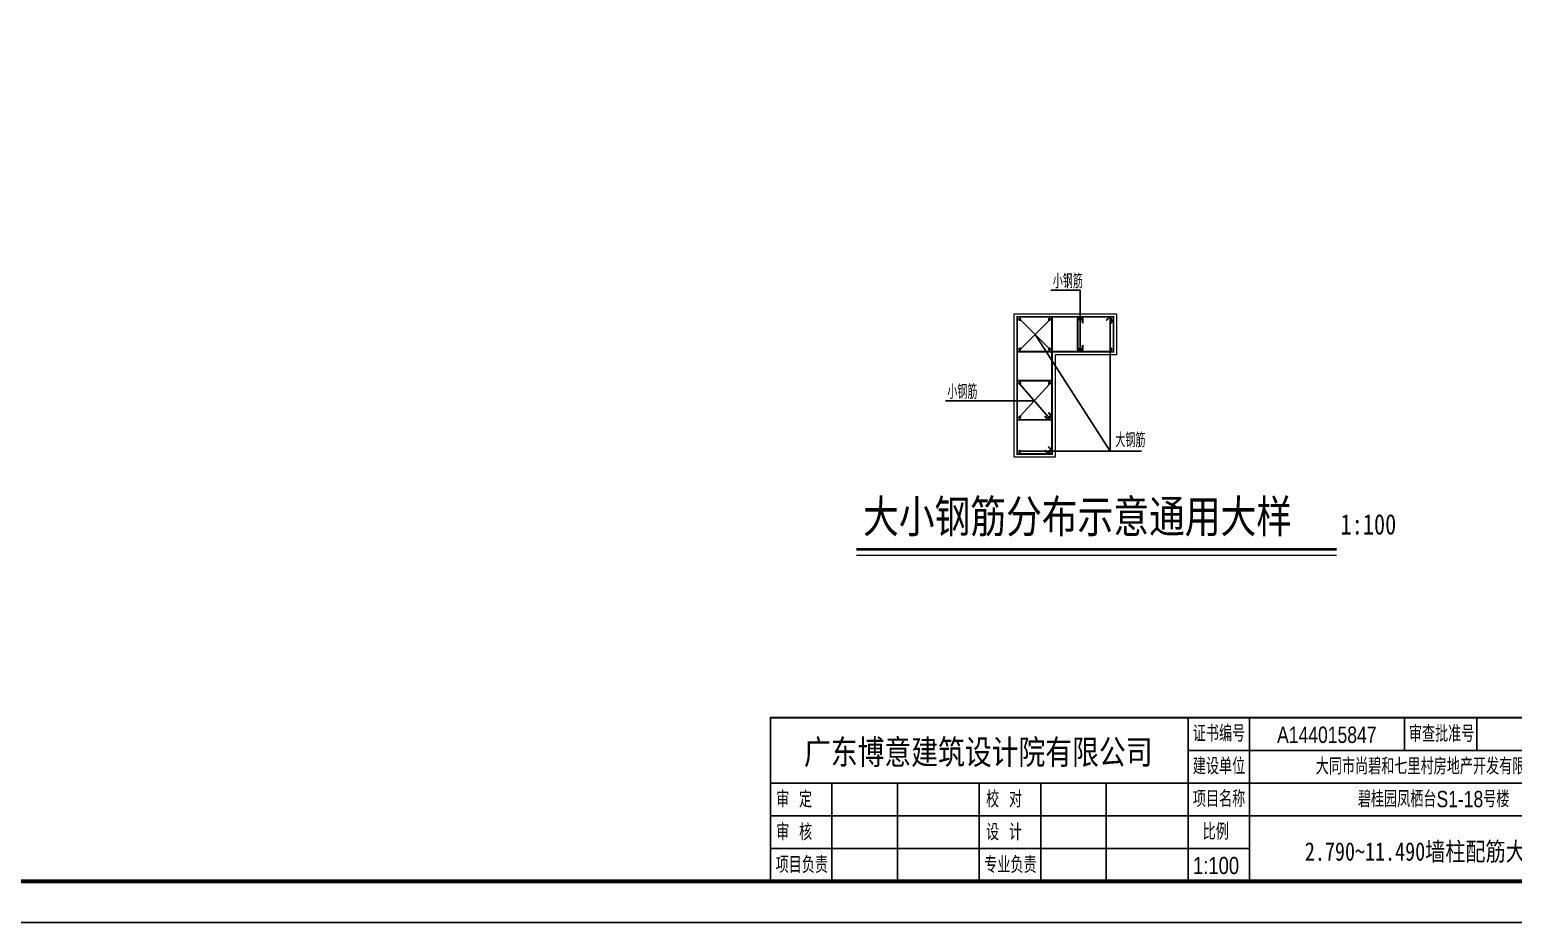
# Model space of a CAD drawing. Extents: x 5874492 to 7194610, y -939842 to -279257.
# Drawn here: x 6411489 to 6447721, y -735057 to -713251 of the extents above; entities that cross this region are included whole.
import ezdxf
from ezdxf.enums import TextEntityAlignment as Align

# ---------------------------------------------------------------- set-up
doc = ezdxf.new("R2010")
doc.units = 0
doc.header["$LTSCALE"] = 1000
for name, color, linetype, lineweight in [('S-墙柱-REIN', 1, 'Continuous', 20), ('S-墙柱-大样细线', 7, 'Continuous', 20), ('S-大样-REIN', 1, 'Continuous', 20), ('S-通用-TEXT', 7, 'Continuous', 20)]:
    doc.layers.add(name, color=color, linetype=linetype, lineweight=lineweight)
doc.layers.add('Y-云图图框', color=7, linetype='Continuous')
doc.layers.add('z-计算配筋', color=7, linetype='Continuous')
doc.styles.add('_YT_Name', font='', dxfattribs={"width": 0.8})
doc.styles.add('_YT_Sign_Text', font='ros.shx', dxfattribs={"width": 0.8, "bigfont": 'hztxt.shx'})
doc.styles.add('BW_Rein', font='tssdeng.shx', dxfattribs={"width": 0.7, "bigfont": 'hztxt.shx'})
doc.styles.get("Standard").update_dxf_attribs({"font": 'gbenor.shx', "bigfont": 'gbcbig.shx'})
doc.styles.add('黑体', font='', dxfattribs={"width": 0.8})
doc.styles.get('_YT_Name').set_extended_font_data('SimHei')
doc.styles.get('黑体').set_extended_font_data('SimHei')

# ---------------------------------------------------------------- blocks, each defined once
blk = doc.blocks.new('ECMCTK_A1_横_单行图名--0')
for p, q in [((674.98, 50), (674.98, 26)), ((675, 50), (675, 10)), ((689.98, 50), (689.98, 10)), ((727.8, 50), (727.8, 42)), ((745.48, 50), (745.48, 42)), ((675, 42), (813, 42)), ((573, 34), (813, 34)), ((588, 34), (588, 10)), ((604, 10), (604, 34)), ((624, 34), (624, 10)), ((639, 34), (639, 10)), ((655, 10), (655, 34)), ((573, 26), (813, 26)), ((573, 18), (689.96, 18))]:
    blk.add_line(p, q)
at = {"color": 4}
blk.add_lwpolyline([(0, 0), (841, 0), (841, 594), (0, 594)], close=True, dxfattribs=at)
for points, const_width in [([(25, 10), (831, 10), (831, 584), (25, 584)], 1), ([(573, 10), (831, 10), (831, 50), (573, 50)], 0.45)]:
    blk.add_lwpolyline(points, close=True, dxfattribs=dict(const_width=const_width))
at = {"const_width": 0.45}
blk.add_lwpolyline([(573, 10), (573, 50.01), (813, 50.01)], dxfattribs=at)
at = {"style": '_YT_Sign_Text', "width": 0.8}
for s, p in [('证书编号', (676.15, 44.14)), ('审查批准号', (728.91, 44.06)), ('建设单位', (676.15, 36.14)), ('审  定', (574.41, 28.05)), ('校  对', (625.66, 28.05)), ('项目名称', (676.15, 28.14)), ('审  核', (574.41, 20.05)), ('设  计', (625.66, 20.05)), ('比例', (678.54, 20.16)), ('项目负责', (574.27, 12.05)), ('专业负责', (625.21, 12.05))]:
    blk.add_text(s, height=4, dxfattribs=at).set_placement(p)
at = {"color": 80, "flags": 3}
for tag, height, p in [('YTHQINS', 3, (34.31, 585.5)), ('ECMCKEY', 3, (292.07, 288.23)), ('YTTQINS', 5.62, (848.03, 12.81)), ('YTFRAME', 3, (652.76, 5.84)), ('YTBARCODE_T1', 3, (749.78, 5.95))]:
    blk.add_attdef(tag, text='', height=height, dxfattribs=at).set_placement(p, align=Align.MIDDLE_CENTER)
for tag, height, style, width, p in [('证书编号', 4, '_YT_Sign_Text', 0.8, (708.87, 43.81)), ('审查批准号', 4, '_YT_Sign_Text', 0.8, (761.06, 43.81)), ('工程号', 4, '_YT_Sign_Text', 0.5, (804.08, 44.12)), ('设计单位', 6, '_YT_Name', 0.8, (623.75, 38.6)), ('建设单位', 4, '_YT_Sign_Text', 0.8, (734.96, 36.11)), ('阶段', 4, '_YT_Sign_Text', 0.8, (804.08, 35.81)), ('项目号', 4, '_YT_Sign_Text', 0.5, (822.08, 33.72)), ('项目名称', 4, '_YT_Sign_Text', 0.8, (734.96, 28.11)), ('专业', 4, '_YT_Sign_Text', 0.8, (804.08, 27.31)), ('图纸编号', 4, '_YT_Sign_Text', 0.5, (803.93, 19.36)), ('图纸名称', 4.5, '_YT_Name', 0.8, (735.39, 15.06)), ('出图比例', 4.2, '_YT_Sign_Text', 0.8, (681.82, 11.78)), ('日期', 4, '_YT_Sign_Text', 0.5, (803.88, 12.13)), ('版本号', 4, '_YT_Sign_Text', 0.8, (822.08, 13))]:
    blk.add_attdef(tag, text='', height=height, dxfattribs=dict(style=style, width=width)).set_placement(p, align=Align.CENTER)
at = {"style": '_YT_Sign_Text', "width": 0.8, "flags": 3}
for tag, p, height in [('{审定人}', (605.87, 26.45), 6.24), ('{校对人}', (658.35, 26.53), 6.24), ('[审定人]', (590.95, 27.81), 4.1), ('[校对人]', (642.23, 27.82), 4.1), ('{审核人}', (606.98, 18.44), 6.24), ('{设计人}', (658.48, 18.54), 6.24), ('[审核人]', (591.01, 19.76), 4.1), ('[设计人]', (642.47, 20.21), 4.1), ('[项目负责人]', (590.78, 12.01), 4.1), ('{项目负责人}', (608.28, 10.72), 6.24), ('[专业负责人]', (642.74, 11.77), 4.1), ('{专业负责人}', (658.58, 10.36), 6.24)]:
    blk.add_attdef(tag, p, '', height=height, dxfattribs=at)
at = {"color": 80, "flags": 3}
for tag, p in [('YTQRCODE', (551.04, 11.91)), ('YTBZSIT', (25, 10)), ('EXT_TK_LEFT', (25, 10))]:
    blk.add_attdef(tag, p, '', height=3, dxfattribs=at)

msp = doc.modelspace()

# ---------------------------------------------------------------- linework, layer by layer
at = {"layer": 'S-墙柱-REIN', "const_width": 40}
for points in [[(6435647.8, -720328.4, 1), (6435687.8, -720328.4, 1)], [(6436372.8, -720328.4, 1), (6436412.8, -720328.4, 1)], [(6437122.8, -720328.4, 1), (6437162.8, -720328.4, 1)], [(6437872.8, -720328.4, 1), (6437912.8, -720328.4, 1)], [(6435647.8, -721053.4, 1), (6435687.8, -721053.4, 1)], [(6436372.8, -721053.4, 1), (6436412.8, -721053.4, 1)], [(6437122.8, -721053.4, 1), (6437162.8, -721053.4, 1)], [(6437872.8, -721053.4, 1), (6437912.8, -721053.4, 1)], [(6435647.8, -721886.7, 1), (6435687.8, -721886.7, 1)], [(6436372.8, -721886.7, 1), (6436412.8, -721886.7, 1)], [(6435647.8, -722720.1, 1), (6435687.8, -722720.1, 1)], [(6436372.8, -722720.1, 1), (6436412.8, -722720.1, 1)], [(6435647.8, -723553.4, 1), (6435687.8, -723553.4, 1)], [(6436372.8, -723553.4, 1), (6436412.8, -723553.4, 1)]]:
    msp.add_lwpolyline(points, format="xyb", close=True, dxfattribs=at)
at = {"layer": 'S-墙柱-大样细线'}
msp.add_lwpolyline([(6436530.3, -721190.9), (6436530.3, -723690.9), (6435530.3, -723690.9), (6435530.3, -720190.9), (6438030.3, -720190.9), (6438030.3, -721190.9)], close=True, dxfattribs=at)
at = {"layer": 'S-大样-REIN', "color": 1, "const_width": 45}
for points in [[(6436274.9, -723524), (6436366.9, -723615.9), (6436455.3, -723615.9), (6436455.3, -720265.9), (6435605.3, -720265.9), (6435605.3, -723615.9), (6436455.3, -723615.9), (6436455.3, -723527.5), (6436363.3, -723435.6)], [(6437863.3, -720446.2), (6437955.3, -720354.3), (6437955.3, -720265.9), (6435605.3, -720265.9), (6435605.3, -721115.9), (6437955.3, -721115.9), (6437955.3, -720265.9), (6437866.9, -720265.9), (6437774.9, -720357.8)]]:
    msp.add_lwpolyline(points, dxfattribs=at)
at = {"layer": 'S-大样-REIN', "const_width": 45}
msp.add_lwpolyline([(6437205.3, -720953.4), (6437205.3, -721053.4, -1), (6437080.3, -721053.4), (6437080.3, -720328.4, -1), (6437205.3, -720328.4), (6437205.3, -720428.4)], format="xyb", dxfattribs=at)
msp.add_lwpolyline([(6436363.3, -722602.3), (6436455.3, -722694.2), (6436455.3, -722782.6), (6435605.3, -722782.6), (6435605.3, -721824.2), (6436455.3, -721824.2), (6436455.3, -722782.6), (6436366.9, -722782.6), (6436274.9, -722690.6)], dxfattribs=at)
at = {"layer": 'S-通用-TEXT', "const_width": 70}
msp.add_lwpolyline([(6431678.1, -725944.7), (6443403.8, -725944.7)], dxfattribs=at)
at = {"layer": 'S-通用-TEXT'}
msp.add_lwpolyline([(6431678.1, -726084.7), (6443403.8, -726084.7)], dxfattribs=at)
at = {"layer": 'z-计算配筋'}
for p, q in [((6436014.9, -722320.2), (6433851.7, -722320.2)), ((6438641.2, -723549.7), (6435651.3, -723549.7))]:
    msp.add_line(p, q, dxfattribs=at)
for points in [[(6437142.8, -721033.4), (6437142.8, -719616.4), (6436428, -719616.4)], [(6435657.4, -720311.3), (6436406.8, -721067.6)], [(6435687.8, -721053.4), (6436392.8, -720348.4)], [(6437872.8, -720328.4), (6437875, -723549.7)], [(6436041.9, -720699.3), (6437875, -723549.7)], [(6435667.8, -721906.7), (6436372.8, -722720.1)], [(6435667.8, -722700.1), (6436392.8, -721906.7)]]:
    msp.add_lwpolyline(points, dxfattribs=at)

# ---------------------------------------------------------------- block references
at = {"layer": 'Y-云图图框'}
ref = msp.add_blockref('ECMCTK_A1_横_单行图名--0', (6372279.3, -735056.9), dxfattribs=dict(at, xscale=100, yscale=100, zscale=100))
ref.add_attrib('图纸名称', '2.790~11.490墙柱配筋大样图', dxfattribs={"layer": '0', "height": 450, "style": '_YT_Name', "width": 0.8}).set_placement((6445818.2, -733550.6), align=Align.CENTER)
ref.add_attrib('项目名称', '碧桂园凤栖台S1-18号楼', dxfattribs={"layer": '0', "height": 400, "style": '_YT_Sign_Text', "width": 0.8}).set_placement((6445775.3, -732245.5), align=Align.CENTER)
ref.add_attrib('出图比例', '1:100', dxfattribs={"layer": '0', "height": 420, "style": '_YT_Sign_Text', "width": 0.8}).set_placement((6440461.7, -733878.7), align=Align.CENTER)
ref.add_attrib('建设单位', '大同市尚碧和七里村房地产开发有限公司', dxfattribs={"layer": '0', "height": 400, "style": '_YT_Sign_Text', "width": 0.8}).set_placement((6445775.3, -731445.5), align=Align.CENTER)
ref.add_attrib('设计单位', '广东博意建筑设计院有限公司', dxfattribs={"layer": '0', "height": 600, "style": '_YT_Name', "width": 0.8}).set_placement((6434653.9, -731196.8), align=Align.CENTER)
ref.add_attrib('证书编号', 'A144015847', dxfattribs={"layer": '0', "height": 400, "style": '_YT_Sign_Text', "width": 0.8}).set_placement((6443165.8, -730675.7), align=Align.CENTER)

# ---------------------------------------------------------------- texts
at = {"layer": 'S-通用-TEXT', "style": '黑体', "width": 0.8}
for s, height, p in [('大小钢筋分布示意通用大样', 800, (6431841.4, -725541.3)), ('1:100', 500, (6443501.7, -725583.8))]:
    msp.add_text(s, height=height, dxfattribs=at).set_placement(p)
at = {"layer": 'z-计算配筋', "style": 'BW_Rein', "width": 0.7}
for s, p in [('小钢筋', (6436474.7, -719567.7)), ('小钢筋', (6433898.4, -722271.4)), ('大钢筋', (6438001.5, -723451.9))]:
    msp.add_text(s, height=350, dxfattribs=at).set_placement(p)

doc.saveas('drawing.dxf')
